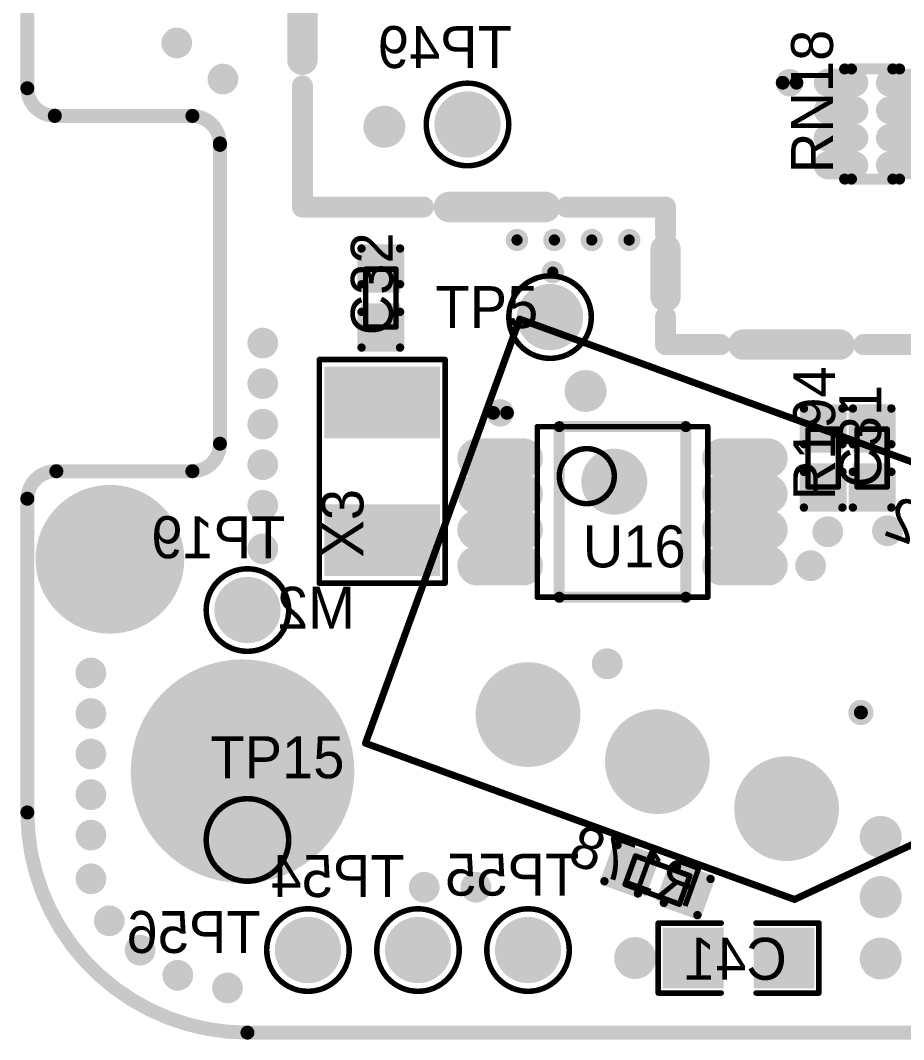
# Model space of a CAD drawing. Extents: x 722 to 1072, y 754 to 1061.
# Drawn here: x 722.04 to 738.09, y 1012.47 to 1030.99 of the extents above; entities that cross this region are included whole.
import ezdxf

# ---------------------------------------------------------------- set-up
doc = ezdxf.new("R2010")
doc.units = 0
doc.layers.get('0').update_dxf_attribs({"linetype": 'CONTINUOUS'})
for name, color, linetype in [('BOTTOMOVERLAY', 54, 'CONTINUOUS'), ('BOTTOMPASTE', 16, 'CONTINUOUS'), ('BOTTOMSOLDER', 6, 'CONTINUOUS'), ('KEEPOUTLAYER', 6, 'CONTINUOUS'), ('MECHANICAL13', 56, 'CONTINUOUS'), ('MULTILAYER', 9, 'CONTINUOUS'), ('PADHOLELAYER', 156, 'CONTINUOUS'), ('TOPOVERLAY', 2, 'CONTINUOUS'), ('TOPPASTE', 8, 'CONTINUOUS'), ('TOPSOLDER', 216, 'CONTINUOUS'), ('VIAHOLELAYER', 16, 'CONTINUOUS')]:
    doc.layers.add(name, color=color, linetype=linetype)

# ---------------------------------------------------------------- blocks, each defined once
blk = doc.blocks.new('TESTPOINT2_B_3')
at = {"layer": 'BOTTOMOVERLAY'}
for points, const_width in [([(0.75, 0, 1), (-0.75, 0, 1)], 0.1), ([(-0.775, 0, 1), (-0.725, 0, 1)], 0.05), ([(0.725, 0, 1), (0.775, 0, 1)], 0.05)]:
    blk.add_lwpolyline(points, format="xyb", close=True, dxfattribs=dict(at, const_width=const_width))
at = {"layer": 'BOTTOMPASTE', "const_width": 0.5}
blk.add_lwpolyline([(-0.25, 0, 1), (0.25, 0, 1)], format="xyb", close=True, dxfattribs=at)
at = {"layer": 'BOTTOMSOLDER', "const_width": 0.602}
blk.add_lwpolyline([(-0.301, 0, 1), (0.301, 0, 1)], format="xyb", close=True, dxfattribs=at)
blk = doc.blocks.new('TESTPOINT2_B_4')
at = {"layer": 'BOTTOMOVERLAY'}
for points, const_width in [([(0.75, 0, 1), (-0.75, 0, 1)], 0.1), ([(-0.775, 0, 1), (-0.725, 0, 1)], 0.05), ([(0.725, 0, 1), (0.775, 0, 1)], 0.05)]:
    blk.add_lwpolyline(points, format="xyb", close=True, dxfattribs=dict(at, const_width=const_width))
at = {"layer": 'BOTTOMPASTE', "const_width": 0.5}
blk.add_lwpolyline([(-0.25, 0, 1), (0.25, 0, 1)], format="xyb", close=True, dxfattribs=at)
at = {"layer": 'BOTTOMSOLDER', "const_width": 0.602}
blk.add_lwpolyline([(-0.301, 0, 1), (0.301, 0, 1)], format="xyb", close=True, dxfattribs=at)
blk = doc.blocks.new('TESTPOINT2_B_5')
at = {"layer": 'BOTTOMOVERLAY'}
for points, const_width in [([(0.75, 0, 1), (-0.75, 0, 1)], 0.1), ([(-0.775, 0, 1), (-0.725, 0, 1)], 0.05), ([(0.725, 0, 1), (0.775, 0, 1)], 0.05)]:
    blk.add_lwpolyline(points, format="xyb", close=True, dxfattribs=dict(at, const_width=const_width))
at = {"layer": 'BOTTOMPASTE', "const_width": 0.5}
blk.add_lwpolyline([(-0.25, 0, 1), (0.25, 0, 1)], format="xyb", close=True, dxfattribs=at)
at = {"layer": 'BOTTOMSOLDER', "const_width": 0.602}
blk.add_lwpolyline([(-0.301, 0, 1), (0.301, 0, 1)], format="xyb", close=True, dxfattribs=at)
blk = doc.blocks.new('MARK_POINT_B_9')
at = {"layer": 'BOTTOMPASTE', "const_width": 0.6}
blk.add_lwpolyline([(-0.3, 0, 1), (0.3, 0, 1)], format="xyb", close=True, dxfattribs=at)
at = {"layer": 'BOTTOMSOLDER'}
for points, const_width in [([(-1.016, 0, 1), (1.016, 0, 1)], 2.032), ([(-0.351, 0, 1), (0.351, 0, 1)], 0.702)]:
    blk.add_lwpolyline(points, format="xyb", close=True, dxfattribs=dict(at, const_width=const_width))
blk = doc.blocks.new('3215_35')
at = {"layer": 'TOPOVERLAY', "const_width": 0.1}
for points in [[(-2.032, 1.143), (-2.032, -1.143)], [(-2.032, 1.143), (2.032, 1.143)], [(2.032, 1.143), (2.032, -1.143)], [(-2.032, -1.143), (2.032, -1.143)]]:
    blk.add_lwpolyline(points, dxfattribs=at)
at = {"layer": 'TOPOVERLAY', "const_width": 0.05}
for points in [[(-2.057, 1.143, 1), (-2.007, 1.143, 1)], [(-2.057, 1.143, 1), (-2.007, 1.143, 1)], [(2.007, 1.143, 1), (2.057, 1.143, 1)], [(2.007, 1.143, 1), (2.057, 1.143, 1)], [(-2.057, -1.143, 1), (-2.007, -1.143, 1)], [(-2.057, -1.143, 1), (-2.007, -1.143, 1)], [(2.007, -1.143, 1), (2.057, -1.143, 1)], [(2.007, -1.143, 1), (2.057, -1.143, 1)]]:
    blk.add_lwpolyline(points, format="xyb", close=True, dxfattribs=at)
at = {"layer": 'TOPPASTE'}
for points in [[(-0.7, -0.95), (-0.7, 0.95), (-1.8, -0.95), (-1.8, 0.95)], [(1.8, -0.95), (1.8, 0.95), (0.7, -0.95), (0.7, 0.95)]]:
    blk.add_solid(points, dxfattribs=at)
at = {"layer": 'TOPSOLDER'}
for points in [[(-0.598, -1.052), (-0.598, 1.052), (-1.902, -1.052), (-1.902, 1.052)], [(1.902, -1.052), (1.902, 1.052), (0.598, -1.052), (0.598, 1.052)]]:
    blk.add_solid(points, dxfattribs=at)
blk = doc.blocks.new('R_0402_B_46')
at = {"layer": 'BOTTOMOVERLAY', "const_width": 0.152}
for points in [[(-0.25, 0.35), (-0.9, 0.35)], [(-0.9, 0.35), (-0.9, -0.35)], [(0.9, 0.35), (0.25, 0.35)], [(0.9, 0.35), (0.9, -0.35)], [(-0.25, -0.35), (-0.9, -0.35)], [(0.9, -0.35), (0.25, -0.35)]]:
    blk.add_lwpolyline(points, dxfattribs=at)
at = {"layer": 'BOTTOMOVERLAY', "const_width": 0.0762}
for points in [[(-0.938, 0.35, 1), (-0.862, 0.35, 1)], [(-0.938, 0.35, 1), (-0.862, 0.35, 1)], [(-0.288, 0.35, 1), (-0.212, 0.35, 1)], [(0.212, 0.35, 1), (0.288, 0.35, 1)], [(0.862, 0.35, 1), (0.938, 0.35, 1)], [(0.862, 0.35, 1), (0.938, 0.35, 1)], [(-0.938, -0.35, 1), (-0.862, -0.35, 1)], [(-0.938, -0.35, 1), (-0.862, -0.35, 1)], [(-0.288, -0.35, 1), (-0.212, -0.35, 1)], [(0.212, -0.35, 1), (0.288, -0.35, 1)], [(0.862, -0.35, 1), (0.938, -0.35, 1)], [(0.862, -0.35, 1), (0.938, -0.35, 1)]]:
    blk.add_lwpolyline(points, format="xyb", close=True, dxfattribs=at)
at = {"layer": 'BOTTOMPASTE'}
for points in [[(-0.8, 0.25), (-0.8, -0.25), (-0.2, 0.25), (-0.2, -0.25)], [(0.2, 0.25), (0.2, -0.25), (0.8, 0.25), (0.8, -0.25)]]:
    blk.add_solid(points, dxfattribs=at)
at = {"layer": 'BOTTOMSOLDER'}
for points in [[(-0.902, 0.352), (-0.902, -0.352), (-0.098, 0.352), (-0.098, -0.352)], [(0.098, 0.352), (0.098, -0.352), (0.902, 0.352), (0.902, -0.352)]]:
    blk.add_solid(points, dxfattribs=at)
at = {"layer": 'MECHANICAL13', "const_width": 0.1}
for points in [[(0.525, 0.275), (-0.525, 0.275)], [(-0.525, 0.275), (-0.525, -0.275)], [(0.525, 0.275), (0.525, -0.275)], [(0.525, -0.275), (-0.525, -0.275)]]:
    blk.add_lwpolyline(points, dxfattribs=at)
at = {"layer": 'MECHANICAL13', "const_width": 0.05}
for points in [[(-0.55, 0.275, 1), (-0.5, 0.275, 1)], [(-0.55, 0.275, 1), (-0.5, 0.275, 1)], [(0.5, 0.275, 1), (0.55, 0.275, 1)], [(0.5, 0.275, 1), (0.55, 0.275, 1)], [(-0.55, -0.275, 1), (-0.5, -0.275, 1)], [(-0.55, -0.275, 1), (-0.5, -0.275, 1)], [(0.5, -0.275, 1), (0.55, -0.275, 1)], [(0.5, -0.275, 1), (0.55, -0.275, 1)]]:
    blk.add_lwpolyline(points, format="xyb", close=True, dxfattribs=at)
blk = doc.blocks.new('TESTPOINT2_B_80')
at = {"layer": 'BOTTOMOVERLAY'}
for points, const_width in [([(0.75, 0, 1), (-0.75, 0, 1)], 0.1), ([(-0.775, 0, 1), (-0.725, 0, 1)], 0.05), ([(0.725, 0, 1), (0.775, 0, 1)], 0.05)]:
    blk.add_lwpolyline(points, format="xyb", close=True, dxfattribs=dict(at, const_width=const_width))
at = {"layer": 'BOTTOMPASTE', "const_width": 0.5}
blk.add_lwpolyline([(-0.25, 0, 1), (0.25, 0, 1)], format="xyb", close=True, dxfattribs=at)
at = {"layer": 'BOTTOMSOLDER', "const_width": 0.602}
blk.add_lwpolyline([(-0.301, 0, 1), (0.301, 0, 1)], format="xyb", close=True, dxfattribs=at)
blk = doc.blocks.new('C_0603_B_145')
at = {"layer": 'BOTTOMOVERLAY', "const_width": 0.102}
for points in [[(-1.46, -0.635), (-1.46, 0.635)], [(-1.46, 0.635), (-0.318, 0.635)], [(0.318, 0.635), (1.46, 0.635)], [(1.46, -0.635), (1.46, 0.635)], [(-1.46, -0.635), (-0.318, -0.635)], [(0.318, -0.635), (1.46, -0.635)]]:
    blk.add_lwpolyline(points, dxfattribs=at)
at = {"layer": 'BOTTOMOVERLAY', "const_width": 0.0508}
for points in [[(-1.486, 0.635, 1), (-1.435, 0.635, 1)], [(-1.486, 0.635, 1), (-1.435, 0.635, 1)], [(-0.343, 0.635, 1), (-0.292, 0.635, 1)], [(0.292, 0.635, 1), (0.343, 0.635, 1)], [(1.435, 0.635, 1), (1.486, 0.635, 1)], [(1.435, 0.635, 1), (1.486, 0.635, 1)], [(-1.486, -0.635, 1), (-1.435, -0.635, 1)], [(-1.486, -0.635, 1), (-1.435, -0.635, 1)], [(-0.343, -0.635, 1), (-0.292, -0.635, 1)], [(0.292, -0.635, 1), (0.343, -0.635, 1)], [(1.435, -0.635, 1), (1.486, -0.635, 1)], [(1.435, -0.635, 1), (1.486, -0.635, 1)]]:
    blk.add_lwpolyline(points, format="xyb", close=True, dxfattribs=at)
at = {"layer": 'BOTTOMPASTE'}
for points in [[(-1.275, -0.45), (-0.376, -0.45), (-1.275, 0.45), (-0.376, 0.45)], [(0.376, -0.45), (1.275, -0.45), (0.376, 0.45), (1.275, 0.45)]]:
    blk.add_solid(points, dxfattribs=at)
at = {"layer": 'BOTTOMSOLDER'}
for points in [[(-1.377, -0.552), (-0.274, -0.552), (-1.377, 0.552), (-0.274, 0.552)], [(0.274, -0.552), (1.377, -0.552), (0.274, 0.552), (1.377, 0.552)]]:
    blk.add_solid(points, dxfattribs=at)
blk = doc.blocks.new('BL_5C_B_205')
at = {"layer": 'BOTTOMOVERLAY', "const_width": 0.127}
for points in [[(-3.199, 1.5), (-5.1, -0.401)], [(5.1, 1.5), (-3.199, 1.5)], [(5.1, 1.5), (5.1, -6.7)], [(-5.1, -0.401), (-5.1, -6.7)], [(5.1, -6.7), (-5.1, -6.7)]]:
    blk.add_lwpolyline(points, dxfattribs=at)
at = {"layer": 'BOTTOMOVERLAY', "const_width": 0.0635}
for points in [[(-3.231, 1.5, 1), (-3.167, 1.5, 1)], [(-3.231, 1.5, 1), (-3.167, 1.5, 1)], [(5.068, 1.5, 1), (5.132, 1.5, 1)], [(5.068, 1.5, 1), (5.132, 1.5, 1)], [(-5.132, -0.401, 1), (-5.068, -0.401, 1)], [(-5.132, -0.401, 1), (-5.068, -0.401, 1)], [(-5.132, -6.7, 1), (-5.068, -6.7, 1)], [(-5.132, -6.7, 1), (-5.068, -6.7, 1)], [(5.068, -6.7, 1), (5.132, -6.7, 1)], [(5.068, -6.7, 1), (5.132, -6.7, 1)]]:
    blk.add_lwpolyline(points, format="xyb", close=True, dxfattribs=at)
at = {"layer": 'BOTTOMSOLDER', "const_width": 0.952}
for points in [[(-2.976, 0, 1), (-2.024, 0, 1)], [(-0.476, 0, 1), (0.476, 0, 1)], [(2.024, 0, 1), (2.976, 0, 1)]]:
    blk.add_lwpolyline(points, format="xyb", close=True, dxfattribs=at)
at = {"layer": 'MULTILAYER', "const_width": 0.85}
for points in [[(-2.925, 0, 1), (-2.075, 0, 1)], [(-0.425, 0, 1), (0.425, 0, 1)], [(2.075, 0, 1), (2.925, 0, 1)]]:
    blk.add_lwpolyline(points, format="xyb", close=True, dxfattribs=at)
at = {"layer": 'PADHOLELAYER', "const_width": 0.45}
for points in [[(-2.725, 0, 1), (-2.275, 0, 1)], [(-0.225, 0, 1), (0.225, 0, 1)], [(2.275, 0, 1), (2.725, 0, 1)]]:
    blk.add_lwpolyline(points, format="xyb", close=True, dxfattribs=at)
at = {"layer": 'TOPSOLDER', "const_width": 0.952}
for points in [[(-2.976, 0, 1), (-2.024, 0, 1)], [(-0.476, 0, 1), (0.476, 0, 1)], [(2.024, 0, 1), (2.976, 0, 1)]]:
    blk.add_lwpolyline(points, format="xyb", close=True, dxfattribs=at)
blk = doc.blocks.new('RCA50_8_3_274')
at = {"layer": 'TOPOVERLAY'}
for points, const_width in [([(-1.375, 0.75, 1), (-1.625, 0.75, 1)], 0.25), ([(-1.375, 0.75, 1), (-1.625, 0.75, 1)], 0.25), ([(-0.55, 1, 1), (-0.45, 1, 1)], 0.0999), ([(-0.425, 1, 1), (-0.325, 1, 1)], 0.0999), ([(0.325, 1, 1), (0.425, 1, 1)], 0.0999), ([(0.45, 1, 1), (0.55, 1, 1)], 0.0999), ([(-1.688, 0.75, 1), (-1.563, 0.75, 1)], 0.125), ([(-1.688, 0.75, 1), (-1.563, 0.75, 1)], 0.125), ([(-1.437, 0.75, 1), (-1.312, 0.75, 1)], 0.125), ([(-1.437, 0.75, 1), (-1.312, 0.75, 1)], 0.125), ([(-0.55, -1, 1), (-0.45, -1, 1)], 0.0999), ([(-0.425, -1, 1), (-0.325, -1, 1)], 0.0999), ([(0.325, -1, 1), (0.425, -1, 1)], 0.0999), ([(0.45, -1, 1), (0.55, -1, 1)], 0.0999)]:
    blk.add_lwpolyline(points, format="xyb", close=True, dxfattribs=dict(at, const_width=const_width))
at = {"layer": 'TOPOVERLAY', "const_width": 0.2}
for points in [[(-0.5, 1), (0.5, 1)], [(-0.375, 1), (0.375, 1)], [(-0.5, -1), (0.5, -1)], [(-0.375, -1), (0.375, -1)]]:
    blk.add_lwpolyline(points, dxfattribs=at)
at = {"layer": 'TOPPASTE', "const_width": 0.305}
for points in [[(-0.323, 0.75), (-0.806, 0.75)], [(0.806, 0.75), (0.324, 0.75)], [(-0.323, 0.25), (-0.806, 0.25)], [(0.806, 0.25), (0.324, 0.25)], [(-0.323, -0.25), (-0.806, -0.25)], [(0.806, -0.25), (0.324, -0.25)], [(-0.323, -0.75), (-0.806, -0.75)], [(0.806, -0.75), (0.324, -0.75)]]:
    blk.add_lwpolyline(points, dxfattribs=at)
at = {"layer": 'TOPPASTE', "const_width": 0.152}
for points in [[(-0.882, 0.75, 1), (-0.73, 0.75, 1)], [(-0.4, 0.75, 1), (-0.247, 0.75, 1)], [(0.248, 0.75, 1), (0.4, 0.75, 1)], [(0.73, 0.75, 1), (0.883, 0.75, 1)], [(-0.882, 0.25, 1), (-0.73, 0.25, 1)], [(-0.4, 0.25, 1), (-0.247, 0.25, 1)], [(0.248, 0.25, 1), (0.4, 0.25, 1)], [(0.73, 0.25, 1), (0.883, 0.25, 1)], [(-0.882, -0.25, 1), (-0.73, -0.25, 1)], [(-0.4, -0.25, 1), (-0.247, -0.25, 1)], [(0.248, -0.25, 1), (0.4, -0.25, 1)], [(0.73, -0.25, 1), (0.883, -0.25, 1)], [(-0.882, -0.75, 1), (-0.73, -0.75, 1)], [(-0.4, -0.75, 1), (-0.247, -0.75, 1)], [(0.248, -0.75, 1), (0.4, -0.75, 1)], [(0.73, -0.75, 1), (0.883, -0.75, 1)]]:
    blk.add_lwpolyline(points, format="xyb", close=True, dxfattribs=at)
at = {"layer": 'TOPSOLDER', "const_width": 0.508}
for points in [[(-0.323, 0.75), (-0.806, 0.75)], [(0.806, 0.75), (0.324, 0.75)], [(-0.323, 0.25), (-0.806, 0.25)], [(0.806, 0.25), (0.324, 0.25)], [(-0.323, -0.25), (-0.806, -0.25)], [(0.806, -0.25), (0.324, -0.25)], [(-0.323, -0.75), (-0.806, -0.75)], [(0.806, -0.75), (0.324, -0.75)]]:
    blk.add_lwpolyline(points, dxfattribs=at)
at = {"layer": 'TOPSOLDER', "const_width": 0.254}
for points in [[(-0.933, 0.75, 1), (-0.679, 0.75, 1)], [(-0.45, 0.75, 1), (-0.196, 0.75, 1)], [(0.197, 0.75, 1), (0.451, 0.75, 1)], [(0.679, 0.75, 1), (0.933, 0.75, 1)], [(-0.933, 0.25, 1), (-0.679, 0.25, 1)], [(-0.45, 0.25, 1), (-0.196, 0.25, 1)], [(0.197, 0.25, 1), (0.451, 0.25, 1)], [(0.679, 0.25, 1), (0.933, 0.25, 1)], [(-0.933, -0.25, 1), (-0.679, -0.25, 1)], [(-0.45, -0.25, 1), (-0.196, -0.25, 1)], [(0.197, -0.25, 1), (0.451, -0.25, 1)], [(0.679, -0.25, 1), (0.933, -0.25, 1)], [(-0.933, -0.75, 1), (-0.679, -0.75, 1)], [(-0.45, -0.75, 1), (-0.196, -0.75, 1)], [(0.197, -0.75, 1), (0.451, -0.75, 1)], [(0.679, -0.75, 1), (0.933, -0.75, 1)]]:
    blk.add_lwpolyline(points, format="xyb", close=True, dxfattribs=at)
blk = doc.blocks.new('C0402_296')
at = {"layer": 'MECHANICAL13', "const_width": 0.1}
for points in [[(-0.525, 0.275), (-0.525, -0.275)], [(-0.525, 0.275), (0.525, 0.275)], [(0.525, 0.275), (0.525, -0.275)], [(-0.525, -0.275), (0.525, -0.275)]]:
    blk.add_lwpolyline(points, dxfattribs=at)
at = {"layer": 'MECHANICAL13', "const_width": 0.05}
for points in [[(-0.55, 0.275, 1), (-0.5, 0.275, 1)], [(-0.55, 0.275, 1), (-0.5, 0.275, 1)], [(0.5, 0.275, 1), (0.55, 0.275, 1)], [(0.5, 0.275, 1), (0.55, 0.275, 1)], [(-0.55, -0.275, 1), (-0.5, -0.275, 1)], [(-0.55, -0.275, 1), (-0.5, -0.275, 1)], [(0.5, -0.275, 1), (0.55, -0.275, 1)], [(0.5, -0.275, 1), (0.55, -0.275, 1)]]:
    blk.add_lwpolyline(points, format="xyb", close=True, dxfattribs=at)
at = {"layer": 'TOPOVERLAY', "const_width": 0.152}
for points in [[(-0.9, 0.35), (-0.9, -0.35)], [(-0.9, 0.35), (-0.25, 0.35)], [(0.25, 0.35), (0.9, 0.35)], [(0.9, 0.35), (0.9, -0.35)], [(-0.9, -0.35), (-0.25, -0.35)], [(0.25, -0.35), (0.9, -0.35)]]:
    blk.add_lwpolyline(points, dxfattribs=at)
at = {"layer": 'TOPOVERLAY', "const_width": 0.0762}
for points in [[(-0.938, 0.35, 1), (-0.862, 0.35, 1)], [(-0.938, 0.35, 1), (-0.862, 0.35, 1)], [(-0.288, 0.35, 1), (-0.212, 0.35, 1)], [(0.212, 0.35, 1), (0.288, 0.35, 1)], [(0.862, 0.35, 1), (0.938, 0.35, 1)], [(0.862, 0.35, 1), (0.938, 0.35, 1)], [(-0.938, -0.35, 1), (-0.862, -0.35, 1)], [(-0.938, -0.35, 1), (-0.862, -0.35, 1)], [(-0.288, -0.35, 1), (-0.212, -0.35, 1)], [(0.212, -0.35, 1), (0.288, -0.35, 1)], [(0.862, -0.35, 1), (0.938, -0.35, 1)], [(0.862, -0.35, 1), (0.938, -0.35, 1)]]:
    blk.add_lwpolyline(points, format="xyb", close=True, dxfattribs=at)
at = {"layer": 'TOPPASTE'}
for points in [[(-0.2, -0.25), (-0.2, 0.25), (-0.8, -0.25), (-0.8, 0.25)], [(0.8, -0.25), (0.8, 0.25), (0.2, -0.25), (0.2, 0.25)]]:
    blk.add_solid(points, dxfattribs=at)
at = {"layer": 'TOPSOLDER'}
for points in [[(-0.098, -0.352), (-0.098, 0.352), (-0.902, -0.352), (-0.902, 0.352)], [(0.902, -0.352), (0.902, 0.352), (0.098, -0.352), (0.098, 0.352)]]:
    blk.add_solid(points, dxfattribs=at)
blk = doc.blocks.new('C0402_297')
at = {"layer": 'MECHANICAL13', "const_width": 0.1}
for points in [[(-0.525, -0.275), (-0.525, 0.275)], [(0.525, 0.275), (-0.525, 0.275)], [(0.525, -0.275), (0.525, 0.275)], [(0.525, -0.275), (-0.525, -0.275)]]:
    blk.add_lwpolyline(points, dxfattribs=at)
at = {"layer": 'MECHANICAL13', "const_width": 0.05}
for points in [[(-0.55, 0.275, 1), (-0.5, 0.275, 1)], [(-0.55, 0.275, 1), (-0.5, 0.275, 1)], [(0.5, 0.275, 1), (0.55, 0.275, 1)], [(0.5, 0.275, 1), (0.55, 0.275, 1)], [(-0.55, -0.275, 1), (-0.5, -0.275, 1)], [(-0.55, -0.275, 1), (-0.5, -0.275, 1)], [(0.5, -0.275, 1), (0.55, -0.275, 1)], [(0.5, -0.275, 1), (0.55, -0.275, 1)]]:
    blk.add_lwpolyline(points, format="xyb", close=True, dxfattribs=at)
at = {"layer": 'TOPOVERLAY', "const_width": 0.152}
for points in [[(-0.9, -0.35), (-0.9, 0.35)], [(-0.25, 0.35), (-0.9, 0.35)], [(0.9, 0.35), (0.25, 0.35)], [(0.9, -0.35), (0.9, 0.35)], [(-0.25, -0.35), (-0.9, -0.35)], [(0.9, -0.35), (0.25, -0.35)]]:
    blk.add_lwpolyline(points, dxfattribs=at)
at = {"layer": 'TOPOVERLAY', "const_width": 0.0762}
for points in [[(-0.938, 0.35, 1), (-0.862, 0.35, 1)], [(-0.938, 0.35, 1), (-0.862, 0.35, 1)], [(-0.288, 0.35, 1), (-0.212, 0.35, 1)], [(0.212, 0.35, 1), (0.288, 0.35, 1)], [(0.862, 0.35, 1), (0.938, 0.35, 1)], [(0.862, 0.35, 1), (0.938, 0.35, 1)], [(-0.938, -0.35, 1), (-0.862, -0.35, 1)], [(-0.938, -0.35, 1), (-0.862, -0.35, 1)], [(-0.288, -0.35, 1), (-0.212, -0.35, 1)], [(0.212, -0.35, 1), (0.288, -0.35, 1)], [(0.862, -0.35, 1), (0.938, -0.35, 1)], [(0.862, -0.35, 1), (0.938, -0.35, 1)]]:
    blk.add_lwpolyline(points, format="xyb", close=True, dxfattribs=at)
at = {"layer": 'TOPPASTE'}
for points in [[(-0.2, -0.25), (-0.2, 0.25), (-0.8, -0.25), (-0.8, 0.25)], [(0.8, -0.25), (0.8, 0.25), (0.2, -0.25), (0.2, 0.25)]]:
    blk.add_solid(points, dxfattribs=at)
at = {"layer": 'TOPSOLDER'}
for points in [[(-0.098, -0.352), (-0.098, 0.352), (-0.902, -0.352), (-0.902, 0.352)], [(0.902, -0.352), (0.902, 0.352), (0.098, -0.352), (0.098, 0.352)]]:
    blk.add_solid(points, dxfattribs=at)
blk = doc.blocks.new('R_0402_312')
at = {"layer": 'MECHANICAL13', "const_width": 0.1}
for points in [[(-0.525, 0.275), (-0.525, -0.275)], [(-0.525, 0.275), (0.525, 0.275)], [(0.525, 0.275), (0.525, -0.275)], [(-0.525, -0.275), (0.525, -0.275)]]:
    blk.add_lwpolyline(points, dxfattribs=at)
at = {"layer": 'MECHANICAL13', "const_width": 0.05}
for points in [[(-0.55, 0.275, 1), (-0.5, 0.275, 1)], [(-0.55, 0.275, 1), (-0.5, 0.275, 1)], [(0.5, 0.275, 1), (0.55, 0.275, 1)], [(0.5, 0.275, 1), (0.55, 0.275, 1)], [(-0.55, -0.275, 1), (-0.5, -0.275, 1)], [(-0.55, -0.275, 1), (-0.5, -0.275, 1)], [(0.5, -0.275, 1), (0.55, -0.275, 1)], [(0.5, -0.275, 1), (0.55, -0.275, 1)]]:
    blk.add_lwpolyline(points, format="xyb", close=True, dxfattribs=at)
at = {"layer": 'TOPOVERLAY', "const_width": 0.152}
for points in [[(-0.9, 0.35), (-0.9, -0.35)], [(-0.9, 0.35), (-0.25, 0.35)], [(0.25, 0.35), (0.9, 0.35)], [(0.9, 0.35), (0.9, -0.35)], [(-0.9, -0.35), (-0.25, -0.35)], [(0.25, -0.35), (0.9, -0.35)]]:
    blk.add_lwpolyline(points, dxfattribs=at)
at = {"layer": 'TOPOVERLAY', "const_width": 0.0762}
for points in [[(-0.938, 0.35, 1), (-0.862, 0.35, 1)], [(-0.938, 0.35, 1), (-0.862, 0.35, 1)], [(-0.288, 0.35, 1), (-0.212, 0.35, 1)], [(0.212, 0.35, 1), (0.288, 0.35, 1)], [(0.862, 0.35, 1), (0.938, 0.35, 1)], [(0.862, 0.35, 1), (0.938, 0.35, 1)], [(-0.938, -0.35, 1), (-0.862, -0.35, 1)], [(-0.938, -0.35, 1), (-0.862, -0.35, 1)], [(-0.288, -0.35, 1), (-0.212, -0.35, 1)], [(0.212, -0.35, 1), (0.288, -0.35, 1)], [(0.862, -0.35, 1), (0.938, -0.35, 1)], [(0.862, -0.35, 1), (0.938, -0.35, 1)]]:
    blk.add_lwpolyline(points, format="xyb", close=True, dxfattribs=at)
at = {"layer": 'TOPPASTE'}
for points in [[(-0.2, -0.25), (-0.2, 0.25), (-0.8, -0.25), (-0.8, 0.25)], [(0.8, -0.25), (0.8, 0.25), (0.2, -0.25), (0.2, 0.25)]]:
    blk.add_solid(points, dxfattribs=at)
at = {"layer": 'TOPSOLDER'}
for points in [[(-0.098, -0.352), (-0.098, 0.352), (-0.902, -0.352), (-0.902, 0.352)], [(0.902, -0.352), (0.902, 0.352), (0.098, -0.352), (0.098, 0.352)]]:
    blk.add_solid(points, dxfattribs=at)
blk = doc.blocks.new('SO8N_318')
at = {"layer": 'MECHANICAL13', "const_width": 0.1}
for points in [[(-1.55, -1.55), (-1.55, 1.55)], [(-1.55, 1.55), (1.55, 1.55)], [(1.55, -1.55), (1.55, 1.55)], [(-1.55, -1.55), (1.55, -1.55)]]:
    blk.add_lwpolyline(points, dxfattribs=at)
at = {"layer": 'MECHANICAL13'}
for points, const_width in [([(-1.575, 1.55, 1), (-1.525, 1.55, 1)], 0.05), ([(-1.575, 1.55, 1), (-1.525, 1.55, 1)], 0.05), ([(1.525, 1.55, 1), (1.575, 1.55, 1)], 0.05), ([(1.525, 1.55, 1), (1.575, 1.55, 1)], 0.05), ([(-0.15, 0.65, 1), (-1.15, 0.65, 1)], 0.1), ([(-1.175, 0.65, 1), (-1.125, 0.65, 1)], 0.05), ([(-0.175, 0.65, 1), (-0.125, 0.65, 1)], 0.05), ([(-1.575, -1.55, 1), (-1.525, -1.55, 1)], 0.05), ([(-1.575, -1.55, 1), (-1.525, -1.55, 1)], 0.05), ([(1.525, -1.55, 1), (1.575, -1.55, 1)], 0.05), ([(1.525, -1.55, 1), (1.575, -1.55, 1)], 0.05)]:
    blk.add_lwpolyline(points, format="xyb", close=True, dxfattribs=dict(at, const_width=const_width))
at = {"layer": 'TOPOVERLAY'}
for points, const_width in [([(-2.1, 1.8, 1), (-2.35, 1.8, 1)], 0.25), ([(-2.412, 1.8, 1), (-2.288, 1.8, 1)], 0.125), ([(-2.162, 1.8, 1), (-2.037, 1.8, 1)], 0.125), ([(-1.2, 1.55, 1), (-1.1, 1.55, 1)], 0.1), ([(-1.2, 1.55, 1), (-1.1, 1.55, 1)], 0.1), ([(1.1, 1.55, 1), (1.2, 1.55, 1)], 0.1), ([(1.1, 1.55, 1), (1.2, 1.55, 1)], 0.1), ([(0.15, 0.55, 1), (-0.45, 0.55, 1)], 0.6), ([(-0.6, 0.55, 1), (-0.3, 0.55, 1)], 0.3), ([(0, 0.55, 1), (0.3, 0.55, 1)], 0.3), ([(-1.2, -1.55, 1), (-1.1, -1.55, 1)], 0.1), ([(-1.2, -1.55, 1), (-1.1, -1.55, 1)], 0.1), ([(1.1, -1.55, 1), (1.2, -1.55, 1)], 0.1), ([(1.1, -1.55, 1), (1.2, -1.55, 1)], 0.1)]:
    blk.add_lwpolyline(points, format="xyb", close=True, dxfattribs=dict(at, const_width=const_width))
at = {"layer": 'TOPOVERLAY', "const_width": 0.2}
for points in [[(-1.15, -1.55), (-1.15, 1.55)], [(-1.15, 1.55), (1.15, 1.55)], [(1.15, -1.55), (1.15, 1.55)], [(-1.15, -1.55), (1.15, -1.55)]]:
    blk.add_lwpolyline(points, dxfattribs=at)
at = {"layer": 'TOPPASTE', "const_width": 0.52}
for points in [[(-2.64, 0.975), (-1.81, 0.975)], [(1.81, 0.975), (2.64, 0.975)], [(-2.64, 0.325), (-1.81, 0.325)], [(1.81, 0.325), (2.64, 0.325)], [(-2.64, -0.325), (-1.81, -0.325)], [(1.81, -0.325), (2.64, -0.325)], [(-2.64, -0.975), (-1.81, -0.975)], [(1.81, -0.975), (2.64, -0.975)]]:
    blk.add_lwpolyline(points, dxfattribs=at)
at = {"layer": 'TOPPASTE', "const_width": 0.26}
for points in [[(-2.77, 0.975, 1), (-2.51, 0.975, 1)], [(-1.94, 0.975, 1), (-1.68, 0.975, 1)], [(1.68, 0.975, 1), (1.94, 0.975, 1)], [(2.51, 0.975, 1), (2.77, 0.975, 1)], [(-2.77, 0.325, 1), (-2.51, 0.325, 1)], [(-1.94, 0.325, 1), (-1.68, 0.325, 1)], [(1.68, 0.325, 1), (1.94, 0.325, 1)], [(2.51, 0.325, 1), (2.77, 0.325, 1)], [(-2.77, -0.325, 1), (-2.51, -0.325, 1)], [(-1.94, -0.325, 1), (-1.68, -0.325, 1)], [(1.68, -0.325, 1), (1.94, -0.325, 1)], [(2.51, -0.325, 1), (2.77, -0.325, 1)], [(-2.77, -0.975, 1), (-2.51, -0.975, 1)], [(-1.94, -0.975, 1), (-1.68, -0.975, 1)], [(1.68, -0.975, 1), (1.94, -0.975, 1)], [(2.51, -0.975, 1), (2.77, -0.975, 1)]]:
    blk.add_lwpolyline(points, format="xyb", close=True, dxfattribs=at)
at = {"layer": 'TOPSOLDER', "const_width": 0.723}
for points in [[(-2.64, 0.975), (-1.81, 0.975)], [(1.81, 0.975), (2.64, 0.975)], [(-2.64, 0.325), (-1.81, 0.325)], [(1.81, 0.325), (2.64, 0.325)], [(-2.64, -0.325), (-1.81, -0.325)], [(1.81, -0.325), (2.64, -0.325)], [(-2.64, -0.975), (-1.81, -0.975)], [(1.81, -0.975), (2.64, -0.975)]]:
    blk.add_lwpolyline(points, dxfattribs=at)
at = {"layer": 'TOPSOLDER', "const_width": 0.362}
for points in [[(-2.821, 0.975, 1), (-2.459, 0.975, 1)], [(-1.991, 0.975, 1), (-1.629, 0.975, 1)], [(1.629, 0.975, 1), (1.991, 0.975, 1)], [(2.459, 0.975, 1), (2.821, 0.975, 1)], [(-2.821, 0.325, 1), (-2.459, 0.325, 1)], [(-1.991, 0.325, 1), (-1.629, 0.325, 1)], [(1.629, 0.325, 1), (1.991, 0.325, 1)], [(2.459, 0.325, 1), (2.821, 0.325, 1)], [(-2.821, -0.325, 1), (-2.459, -0.325, 1)], [(-1.991, -0.325, 1), (-1.629, -0.325, 1)], [(1.629, -0.325, 1), (1.991, -0.325, 1)], [(2.459, -0.325, 1), (2.821, -0.325, 1)], [(-2.821, -0.975, 1), (-2.459, -0.975, 1)], [(-1.991, -0.975, 1), (-1.629, -0.975, 1)], [(1.629, -0.975, 1), (1.991, -0.975, 1)], [(2.459, -0.975, 1), (2.821, -0.975, 1)]]:
    blk.add_lwpolyline(points, format="xyb", close=True, dxfattribs=at)
blk = doc.blocks.new('TESTPOINT2_327')
at = {"layer": 'TOPOVERLAY'}
for points, const_width in [([(0.75, 0, 1), (-0.75, 0, 1)], 0.1), ([(-0.775, 0, 1), (-0.725, 0, 1)], 0.05), ([(0.725, 0, 1), (0.775, 0, 1)], 0.05)]:
    blk.add_lwpolyline(points, format="xyb", close=True, dxfattribs=dict(at, const_width=const_width))
at = {"layer": 'TOPPASTE', "const_width": 0.5}
blk.add_lwpolyline([(-0.25, 0, 1), (0.25, 0, 1)], format="xyb", close=True, dxfattribs=at)
at = {"layer": 'TOPSOLDER', "const_width": 0.602}
blk.add_lwpolyline([(-0.301, 0, 1), (0.301, 0, 1)], format="xyb", close=True, dxfattribs=at)
blk = doc.blocks.new('TESTPOINT2_337')
at = {"layer": 'TOPOVERLAY'}
for points, const_width in [([(0.75, 0, 1), (-0.75, 0, 1)], 0.1), ([(-0.775, 0, 1), (-0.725, 0, 1)], 0.05), ([(0.725, 0, 1), (0.775, 0, 1)], 0.05)]:
    blk.add_lwpolyline(points, format="xyb", close=True, dxfattribs=dict(at, const_width=const_width))
at = {"layer": 'TOPPASTE', "const_width": 0.5}
blk.add_lwpolyline([(-0.25, 0, 1), (0.25, 0, 1)], format="xyb", close=True, dxfattribs=at)
at = {"layer": 'TOPSOLDER', "const_width": 0.602}
blk.add_lwpolyline([(-0.301, 0, 1), (0.301, 0, 1)], format="xyb", close=True, dxfattribs=at)
blk = doc.blocks.new('TESTPOINT2_B_355')
at = {"layer": 'BOTTOMOVERLAY'}
for points, const_width in [([(0.75, 0, 1), (-0.75, 0, 1)], 0.1), ([(-0.775, 0, 1), (-0.725, 0, 1)], 0.05), ([(0.725, 0, 1), (0.775, 0, 1)], 0.05)]:
    blk.add_lwpolyline(points, format="xyb", close=True, dxfattribs=dict(at, const_width=const_width))
at = {"layer": 'BOTTOMPASTE', "const_width": 0.5}
blk.add_lwpolyline([(-0.25, 0, 1), (0.25, 0, 1)], format="xyb", close=True, dxfattribs=at)
at = {"layer": 'BOTTOMSOLDER', "const_width": 0.602}
blk.add_lwpolyline([(-0.301, 0, 1), (0.301, 0, 1)], format="xyb", close=True, dxfattribs=at)

msp = doc.modelspace()

# ---------------------------------------------------------------- linework, layer by layer
at = {"layer": 'BOTTOMSOLDER', "const_width": 1.352}
msp.add_lwpolyline([(722.987, 1021.199, 1), (724.339, 1021.199, 1)], format="xyb", close=True, dxfattribs=at)
at = {"layer": 'KEEPOUTLAYER', "const_width": 0.254}
for points in [[(722.163, 1029.757), (722.163, 1040.149)], [(722.661, 1029.254), (725.163, 1029.254)], [(725.663, 1023.299), (725.663, 1028.755)], [(722.689, 1022.799), (725.163, 1022.799)], [(722.163, 1016.599), (722.163, 1022.299)], [(726.163, 1012.599), (790.363, 1012.599)]]:
    msp.add_lwpolyline(points, dxfattribs=at)
at = {"layer": 'KEEPOUTLAYER', "const_width": 0.127}
for points in [[(722.099, 1029.757, 1), (722.226, 1029.757, 1)], [(722.099, 1029.757, 1), (722.226, 1029.757, 1)], [(722.598, 1029.258, 1), (722.725, 1029.258, 1)], [(722.598, 1029.254, 1), (722.725, 1029.254, 1)], [(725.099, 1029.254, 1), (725.226, 1029.254, 1)], [(725.099, 1029.254, 1), (725.226, 1029.254, 1)], [(725.599, 1028.755, 1), (725.726, 1028.755, 1)], [(725.599, 1028.728, 1), (725.726, 1028.728, 1)], [(725.599, 1023.299, 1), (725.726, 1023.299, 1)], [(725.599, 1023.299, 1), (725.726, 1023.299, 1)], [(722.626, 1022.799, 1), (722.753, 1022.799, 1)], [(722.626, 1022.799, 1), (722.753, 1022.799, 1)], [(725.099, 1022.799, 1), (725.226, 1022.799, 1)], [(725.099, 1022.799, 1), (725.226, 1022.799, 1)], [(722.099, 1022.299, 1), (722.226, 1022.299, 1)], [(722.099, 1022.299, 1), (722.226, 1022.299, 1)], [(722.099, 1016.599, 1), (722.226, 1016.599, 1)], [(722.099, 1016.599, 1), (722.226, 1016.599, 1)], [(726.099, 1012.599, 1), (726.226, 1012.599, 1)], [(726.099, 1012.599, 1), (726.226, 1012.599, 1)]]:
    msp.add_lwpolyline(points, format="xyb", close=True, dxfattribs=at)
at = {"layer": 'KEEPOUTLAYER', "const_width": 0.254}
for points in [[(722.661, 1029.258, -0.414214), (722.163, 1029.757)], [(725.163, 1029.254, -0.414212), (725.663, 1028.728)], [(725.663, 1023.299, -0.414214), (725.163, 1022.799)], [(722.163, 1022.299, -0.414212), (722.689, 1022.799)], [(726.163, 1012.599, -0.414214), (722.163, 1016.599)]]:
    msp.add_lwpolyline(points, format="xyb", dxfattribs=at)
at = {"layer": 'MULTILAYER'}
for points, const_width in [([(724.739, 1030.58, 1), (725.018, 1030.58, 1)], 0.279), ([(725.577, 1029.924, 1), (725.857, 1029.924, 1)], 0.279), ([(728.461, 1029.058, 1), (728.842, 1029.058, 1)], 0.381), ([(730.961, 1027, 1), (731.164, 1027, 1)], 0.203), ([(731.641, 1027, 1), (731.844, 1027, 1)], 0.203), ([(732.32, 1027, 1), (732.523, 1027, 1)], 0.203), ([(733, 1027, 1), (733.203, 1027, 1)], 0.203), ([(731.612, 1026.416, 1), (731.815, 1026.416, 1)], 0.203), ([(726.302, 1025.127, 1), (726.581, 1025.127, 1)], 0.279), ([(726.302, 1024.391, 1), (726.581, 1024.391, 1)], 0.279), ([(732.119, 1024.257, 1), (732.5, 1024.257, 1)], 0.381), ([(726.302, 1023.654, 1), (726.581, 1023.654, 1)], 0.279), ([(726.302, 1022.918, 1), (726.581, 1022.918, 1)], 0.279), ([(723.038, 1021.199, 1), (724.288, 1021.199, 1)], 1.25), ([(726.302, 1022.181, 1), (726.581, 1022.181, 1)], 0.279), ([(736.571, 1021.699, 1), (736.851, 1021.699, 1)], 0.279), ([(737.656, 1021.717, 1), (737.936, 1021.717, 1)], 0.279), ([(726.302, 1021.387, 1), (726.582, 1021.387, 1)], 0.279), ([(736.259, 1021.082, 1), (736.539, 1021.082, 1)], 0.279), ([(732.562, 1019.3, 1), (732.842, 1019.3, 1)], 0.279), ([(723.178, 1019.133, 1), (723.457, 1019.133, 1)], 0.279), ([(723.178, 1018.396, 1), (723.457, 1018.396, 1)], 0.279), ([(737.199, 1018.415, 1), (737.428, 1018.415, 1)], 0.229), ([(723.178, 1017.66, 1), (723.457, 1017.66, 1)], 0.279), ([(723.178, 1016.923, 1), (723.457, 1016.923, 1)], 0.279), ([(737.483, 1016.154, 1), (737.864, 1016.154, 1)], 0.381), ([(723.178, 1016.187, 1), (723.457, 1016.187, 1)], 0.279), ([(723.178, 1015.393, 1), (723.458, 1015.393, 1)], 0.279), ([(729.237, 1015.24, 1), (729.516, 1015.24, 1)], 0.279), ([(730.176, 1015.24, 1), (730.456, 1015.24, 1)], 0.279), ([(737.483, 1015.062, 1), (737.864, 1015.062, 1)], 0.381), ([(723.513, 1014.63, 1), (723.792, 1014.63, 1)], 0.279), ([(724.071, 1014.097, 1), (724.351, 1014.097, 1)], 0.279), ([(733.019, 1013.953, 1), (733.4, 1013.953, 1)], 0.381), ([(737.483, 1013.945, 1), (737.864, 1013.945, 1)], 0.381), ([(724.757, 1013.64, 1), (725.037, 1013.64, 1)], 0.279), ([(725.661, 1013.411, 1), (725.94, 1013.411, 1)], 0.279)]:
    msp.add_lwpolyline(points, format="xyb", close=True, dxfattribs=dict(at, const_width=const_width))
at = {"layer": 'PADHOLELAYER'}
msp.add_lwpolyline([(733.763, 1026.399), (733.763, 1026.399, -1), (733.763, 1026.399), (733.763, 1026.399, -1)], format="xyb", close=True, dxfattribs=at)
at = {"layer": 'PADHOLELAYER', "const_width": 0.9}
msp.add_lwpolyline([(723.213, 1021.199, 1), (724.113, 1021.199, 1)], format="xyb", close=True, dxfattribs=at)
at = {"layer": 'TOPOVERLAY', "const_width": 0.381}
for points in [[(727.163, 1027.599), (727.163, 1029.799)], [(727.163, 1027.599), (729.363, 1027.599)], [(731.963, 1027.599), (733.763, 1027.599)], [(733.763, 1027.099), (733.763, 1027.599)], [(733.763, 1025.099), (733.763, 1025.599)], [(733.763, 1025.099), (734.763, 1025.099)], [(737.363, 1025.099), (739.163, 1025.099)]]:
    msp.add_lwpolyline(points, dxfattribs=at)
at = {"layer": 'TOPOVERLAY', "const_width": 0.191}
for points in [[(727.067, 1029.799, 1), (727.258, 1029.799, 1)], [(727.067, 1027.599, 1), (727.258, 1027.599, 1)], [(727.067, 1027.599, 1), (727.258, 1027.599, 1)], [(729.267, 1027.599, 1), (729.458, 1027.599, 1)], [(731.867, 1027.599, 1), (732.058, 1027.599, 1)], [(733.667, 1027.599, 1), (733.858, 1027.599, 1)], [(733.667, 1027.599, 1), (733.858, 1027.599, 1)], [(733.667, 1027.099, 1), (733.858, 1027.099, 1)], [(733.667, 1025.599, 1), (733.858, 1025.599, 1)], [(733.667, 1025.099, 1), (733.858, 1025.099, 1)], [(733.667, 1025.099, 1), (733.858, 1025.099, 1)], [(734.667, 1025.099, 1), (734.858, 1025.099, 1)], [(737.267, 1025.099, 1), (737.458, 1025.099, 1)]]:
    msp.add_lwpolyline(points, format="xyb", close=True, dxfattribs=at)
at = {"layer": 'TOPPASTE', "const_width": 0.35}
for points in [[(727.163, 1031.924), (727.163, 1030.274)], [(731.578, 1027.599), (729.828, 1027.599)], [(733.763, 1026.824), (733.763, 1025.974)], [(735.175, 1025.099), (736.925, 1025.099)]]:
    msp.add_lwpolyline(points, dxfattribs=at)
at = {"layer": 'TOPPASTE', "const_width": 0.175}
for points in [[(727.075, 1030.274, 1), (727.25, 1030.274, 1)], [(729.74, 1027.599, 1), (729.915, 1027.599, 1)], [(731.49, 1027.599, 1), (731.665, 1027.599, 1)], [(733.675, 1026.824, 1), (733.85, 1026.824, 1)], [(733.675, 1025.974, 1), (733.85, 1025.974, 1)], [(735.088, 1025.099, 1), (735.263, 1025.099, 1)], [(736.838, 1025.099, 1), (737.013, 1025.099, 1)]]:
    msp.add_lwpolyline(points, format="xyb", close=True, dxfattribs=at)
at = {"layer": 'TOPSOLDER', "const_width": 0.553}
for points in [[(727.163, 1031.924), (727.163, 1030.274)], [(731.578, 1027.599), (729.828, 1027.599)], [(733.763, 1026.824), (733.763, 1025.974)], [(735.175, 1025.099), (736.925, 1025.099)]]:
    msp.add_lwpolyline(points, dxfattribs=at)
at = {"layer": 'TOPSOLDER'}
for points, const_width in [([(727.024, 1030.274, 1), (727.301, 1030.274, 1)], 0.277), ([(729.689, 1027.599, 1), (729.966, 1027.599, 1)], 0.277), ([(731.439, 1027.599, 1), (731.716, 1027.599, 1)], 0.277), ([(733.624, 1026.824, 1), (733.901, 1026.824, 1)], 0.277), ([(733.624, 1025.974, 1), (733.901, 1025.974, 1)], 0.277), ([(735.037, 1025.099, 1), (735.313, 1025.099, 1)], 0.277), ([(736.787, 1025.099, 1), (737.063, 1025.099, 1)], 0.277), ([(722.987, 1021.199, 1), (724.339, 1021.199, 1)], 1.352)]:
    msp.add_lwpolyline(points, format="xyb", close=True, dxfattribs=dict(at, const_width=const_width))
at = {"layer": 'VIAHOLELAYER'}
for points, const_width in [([(724.803, 1030.58, 1), (724.955, 1030.58, 1)], 0.152), ([(725.641, 1029.924, 1), (725.793, 1029.924, 1)], 0.152), ([(728.538, 1029.058, 1), (728.766, 1029.058, 1)], 0.229), ([(731.012, 1027, 1), (731.114, 1027, 1)], 0.102), ([(731.691, 1027, 1), (731.793, 1027, 1)], 0.102), ([(732.371, 1027, 1), (732.472, 1027, 1)], 0.102), ([(733.05, 1027, 1), (733.152, 1027, 1)], 0.102), ([(731.662, 1026.416, 1), (731.764, 1026.416, 1)], 0.102), ([(726.366, 1025.127, 1), (726.518, 1025.127, 1)], 0.152), ([(726.366, 1024.391, 1), (726.518, 1024.391, 1)], 0.152), ([(732.195, 1024.257, 1), (732.424, 1024.257, 1)], 0.229), ([(726.366, 1023.654, 1), (726.518, 1023.654, 1)], 0.152), ([(726.366, 1022.918, 1), (726.518, 1022.918, 1)], 0.152), ([(726.366, 1022.181, 1), (726.518, 1022.181, 1)], 0.152), ([(736.635, 1021.699, 1), (736.787, 1021.699, 1)], 0.152), ([(737.72, 1021.717, 1), (737.872, 1021.717, 1)], 0.152), ([(726.366, 1021.387, 1), (726.518, 1021.387, 1)], 0.152), ([(736.323, 1021.082, 1), (736.475, 1021.082, 1)], 0.152), ([(732.626, 1019.3, 1), (732.778, 1019.3, 1)], 0.152), ([(723.241, 1019.133, 1), (723.394, 1019.133, 1)], 0.152), ([(723.241, 1018.396, 1), (723.394, 1018.396, 1)], 0.152), ([(737.25, 1018.415, 1), (737.377, 1018.415, 1)], 0.127), ([(723.241, 1017.66, 1), (723.394, 1017.66, 1)], 0.152), ([(723.241, 1016.923, 1), (723.394, 1016.923, 1)], 0.152), ([(723.241, 1016.187, 1), (723.394, 1016.187, 1)], 0.152), ([(737.559, 1016.154, 1), (737.787, 1016.154, 1)], 0.229), ([(723.242, 1015.393, 1), (723.394, 1015.393, 1)], 0.152), ([(729.3, 1015.24, 1), (729.453, 1015.24, 1)], 0.152), ([(730.24, 1015.24, 1), (730.392, 1015.24, 1)], 0.152), ([(737.559, 1015.062, 1), (737.787, 1015.062, 1)], 0.229), ([(723.576, 1014.63, 1), (723.729, 1014.63, 1)], 0.152), ([(724.135, 1014.097, 1), (724.287, 1014.097, 1)], 0.152), ([(733.096, 1013.953, 1), (733.324, 1013.953, 1)], 0.229), ([(737.559, 1013.945, 1), (737.787, 1013.945, 1)], 0.229), ([(724.821, 1013.64, 1), (724.973, 1013.64, 1)], 0.152), ([(725.724, 1013.411, 1), (725.877, 1013.411, 1)], 0.152)]:
    msp.add_lwpolyline(points, format="xyb", close=True, dxfattribs=dict(at, const_width=const_width))

# ---------------------------------------------------------------- block references
for name, p in [('RCA50_8_3_274', (737.517, 1029.107)), ('SO8N_318', (732.981, 1022.059))]:
    msp.add_blockref(name, p)
for name, p, rotation in [('TESTPOINT2_B_355', (730.163, 1029.099), 270), ('C0402_297', (728.587, 1025.945), 270), ('TESTPOINT2_327', (731.663, 1025.599), 90), ('BL_5C_B_205', (733.613, 1017.522), 160), ('3215_35', (728.613, 1022.796), 90), ('R_0402_312', (736.628, 1023.038), 90), ('C0402_296', (737.517, 1023.038), 90), ('TESTPOINT2_B_80', (726.163, 1020.276), 90), ('MARK_POINT_B_9', (726.074, 1017.348), 180), ('TESTPOINT2_337', (726.163, 1016.099), 90), ('R_0402_B_46', (733.616, 1015.37), 160), ('TESTPOINT2_B_3', (727.263, 1014.099), 270), ('TESTPOINT2_B_5', (729.263, 1014.099), 270), ('TESTPOINT2_B_4', (731.263, 1014.099), 270), ('C_0603_B_145', (735.09, 1013.953), 360)]:
    msp.add_blockref(name, p, dxfattribs=dict(rotation=rotation))

# ---------------------------------------------------------------- texts
at = {"layer": 'BOTTOMOVERLAY', "text_generation_flag": 2}
for s, p in [('TP49', (730.968, 1030.124)), ('TP19', (726.853, 1021.218)), ('M2', (728.116, 1019.937)), ('TP54', (729.019, 1015.062)), ('TP55', (732.194, 1015.088)), ('TP56', (726.403, 1014.046)), ('C41', (735.968, 1013.559))]:
    msp.add_text(s, height=0.762, dxfattribs=at).set_placement(p)
for s, p in [('J2', (738.711, 1021.281)), ('R178', (734.24, 1014.855))]:
    msp.add_text(s, height=0.762, rotation=340, dxfattribs=at).set_placement(p)
at = {"layer": 'TOPOVERLAY'}
for s, p in [('RN18', (736.806, 1028.215)), ('C32', (728.805, 1025.269)), ('R194', (736.845, 1022.269)), ('C31', (737.683, 1022.498)), ('X3', (728.271, 1021.23))]:
    msp.add_text(s, height=0.762, rotation=90, dxfattribs=at).set_placement(p)
for s, p in [('TP5', (729.58, 1025.4)), ('U16', (732.259, 1021.052)), ('TP15', (725.49, 1017.221))]:
    msp.add_text(s, height=0.762, dxfattribs=at).set_placement(p)

doc.saveas('drawing.dxf')
